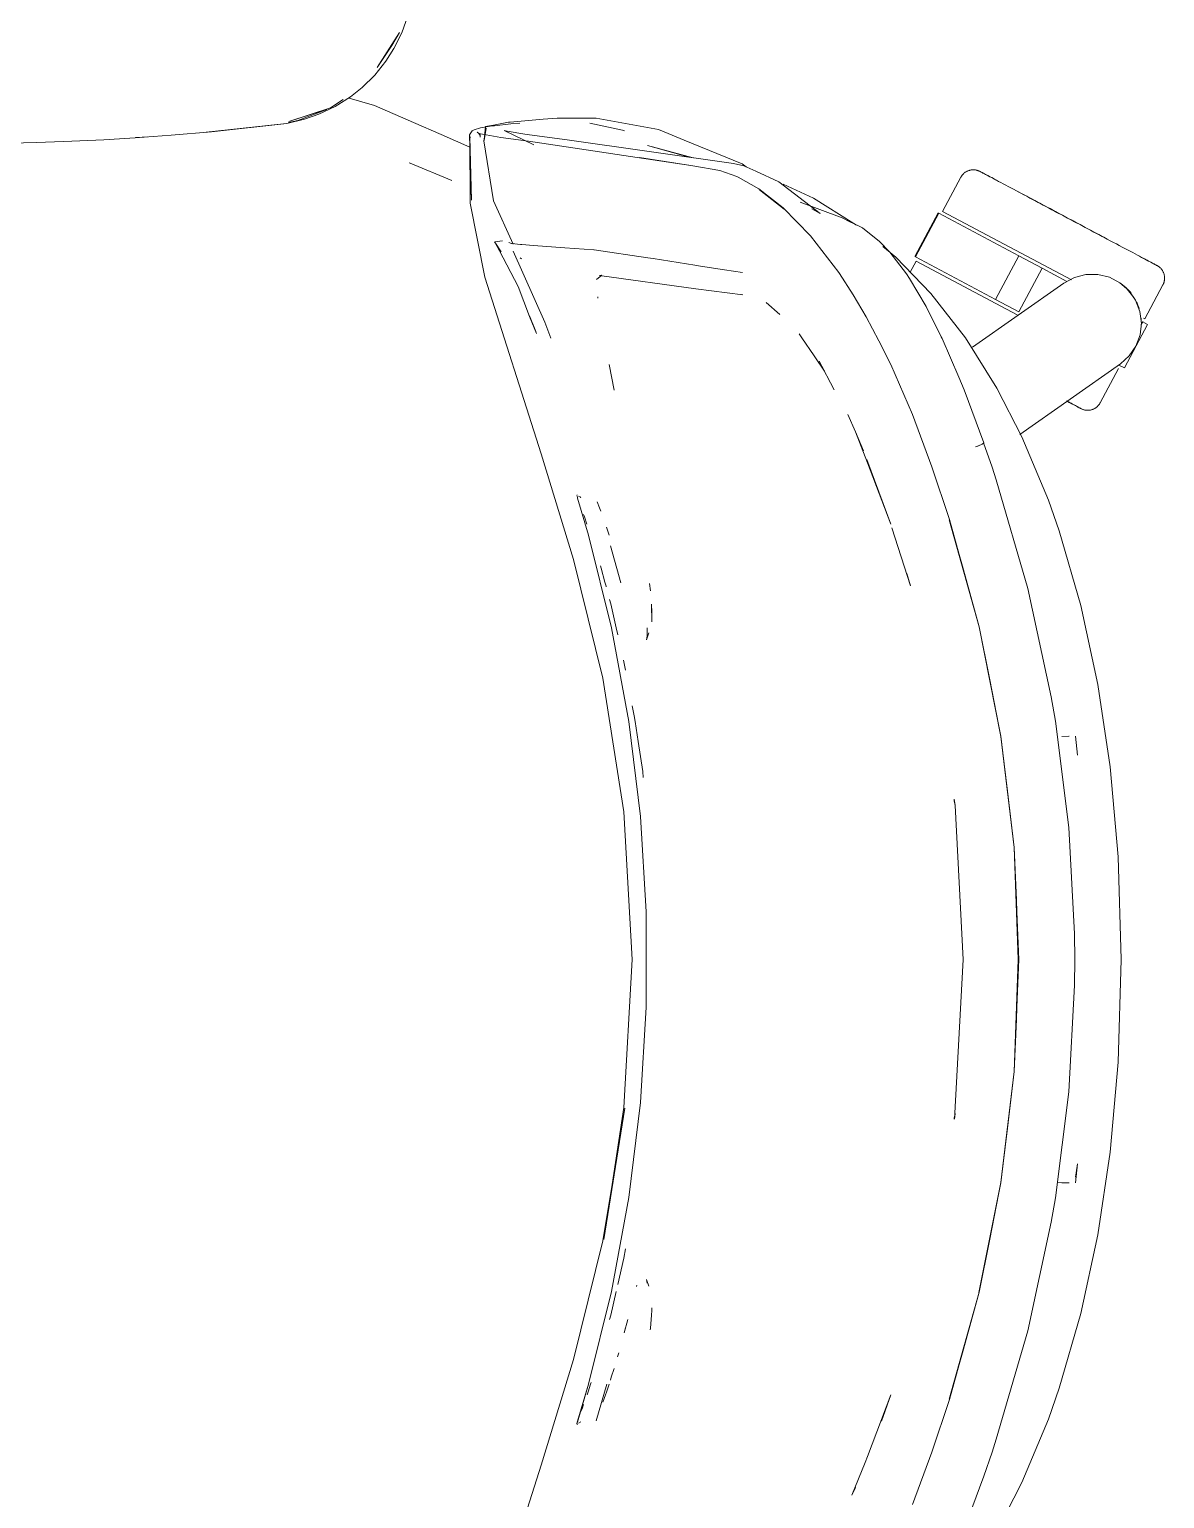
# Model space of a CAD drawing. Header units: millimetres. Extents: x 155927 to 295199, y -4084 to 97293.
# Drawn here: x 219041.6 to 219363.9, y 18278.8 to 18696 of the extents above; entities that cross this region are included whole.
import ezdxf

# ---------------------------------------------------------------- set-up
doc = ezdxf.new("R2010")
doc.units = ezdxf.units.MM
doc.header["$MEASUREMENT"] = 0
doc.layers.add('G-IMPT', color=8, linetype='CONTINUOUS', lineweight=9)
doc.layers.add('I-FURN', color=8, linetype='CONTINUOUS', lineweight=9)

msp = doc.modelspace()

# ---------------------------------------------------------------- linework, layer by layer
at = {"layer": 'G-IMPT'}
for p, q in [((219147.32, 18695), (219149.03, 18699.77)), ((219146.67, 18695.09), (219140.35, 18685.14)), ((219146.67, 18695.09), (219144.51, 18691.42)), ((219147.32, 18695), (219145.08, 18690.49)), ((219144.51, 18691.42), (219140.35, 18685.14)), ((219145.08, 18690.49), (219142.81, 18686.94)), ((219139.62, 18682.97), (219142.81, 18686.94)), ((219139.62, 18682.97), (219136.02, 18679.42)), ((219128.38, 18674.06), (219132.71, 18676.79)), ((219136.02, 18679.42), (219132.71, 18676.79)), ((219127.06, 18673.67), (219115.21, 18669.85)), ((219124.35, 18672.77), (219115.21, 18669.85)), ((219117.84, 18670.06), (219126.02, 18673.26)), ((219128.38, 18674.06), (219123.8, 18671.87)), ((219127.06, 18673.67), (219124.35, 18672.77)), ((219127.06, 18673.67), (219130.64, 18676.09)), ((219139.54, 18674.35), (219132.39, 18676.41)), ((219139.54, 18674.35), (219150.67, 18669.49)), ((219114.71, 18669.27), (219091.75, 18666.81)), ((219091.75, 18666.81), (219111.89, 18668.94)), ((219114.71, 18669.27), (219093.27, 18666.92)), ((219114.71, 18669.27), (219111.89, 18668.94)), ((219114.71, 18669.27), (219119.67, 18670.43)), ((219115.16, 18669.56), (219117.84, 18670.06)), ((219123.8, 18671.87), (219119.67, 18670.43)), ((219150.67, 18669.49), (219158.5, 18666.07)), ((219172.98, 18668.53), (219169.7, 18668)), ((219170.68, 18664.39), (219171.07, 18668.35)), ((219173.39, 18668.79), (219171.07, 18668.35)), ((219172.98, 18668.53), (219173.6, 18668.61)), ((219173.39, 18668.79), (219177.64, 18669.6)), ((219178.28, 18669.13), (219173.6, 18668.61)), ((219178.11, 18669.64), (219177.64, 18669.6)), ((219187.44, 18670.45), (219178.11, 18669.64)), ((219178.28, 18669.13), (219180.87, 18669.34)), ((219187.44, 18670.45), (219191.4, 18670.79)), ((219191.4, 18670.79), (219195.56, 18670.79)), ((219202.53, 18670.76), (219195.56, 18670.79)), ((219200.67, 18669.35), (219209.97, 18667.31)), ((219202.53, 18670.76), (219220.23, 18667.52)), ((219051.41, 18664.1), (219043.53, 18663.81)), ((219051.41, 18664.1), (219062.72, 18664.64)), ((219071.59, 18665.2), (219062.72, 18664.64)), ((219071.59, 18665.2), (219081.88, 18665.93)), ((219073.63, 18665.34), (219071.73, 18665.25)), ((219073.63, 18665.34), (219075.05, 18665.47)), ((219093.27, 18666.92), (219081.88, 18665.93)), ((219158.5, 18666.07), (219166.67, 18662.51)), ((219166.53, 18666.06), (219166.93, 18666.63)), ((219166.53, 18666.06), (219166.72, 18665.19)), ((219167.15, 18647.5), (219166.56, 18665.94)), ((219166.56, 18665.94), (219166.66, 18665.48)), ((219167.15, 18647.5), (219166.66, 18665.48)), ((219166.71, 18646.61), (219166.66, 18665.48)), ((219166.66, 18665.48), (219166.7, 18665.31)), ((219166.72, 18665.19), (219166.7, 18665.31)), ((219167.3, 18667.13), (219166.93, 18666.63)), ((219167.3, 18667.13), (219167.84, 18667.45)), ((219169.7, 18668), (219167.84, 18667.45)), ((219169.19, 18666.4), (219168.69, 18666.8)), ((219169.79, 18666.24), (219168.69, 18666.8)), ((219169.79, 18666.24), (219169.17, 18666.41)), ((219169.17, 18666.41), (219175.44, 18665.3)), ((219169.52, 18665.86), (219169.19, 18666.4)), ((219169.52, 18665.86), (219169.59, 18665.37)), ((219171.31, 18667.94), (219170.62, 18664.36)), ((219173.34, 18647.31), (219170.62, 18664.36)), ((219171.31, 18667.94), (219170.68, 18664.39)), ((219183.29, 18664.19), (219175.44, 18665.3)), ((219184.84, 18663.21), (219176.41, 18667.21)), ((219176.41, 18667.21), (219177.27, 18667.07)), ((219177.27, 18667.07), (219182.29, 18666.23)), ((219182.29, 18666.23), (219183.59, 18666.02)), ((219214.16, 18659.63), (219183.29, 18664.19)), ((219194.25, 18664.58), (219183.59, 18666.02)), ((219194.25, 18664.58), (219241.47, 18657.9)), ((219209.97, 18667.31), (219210.55, 18667.16)), ((219220.23, 18667.52), (219224.09, 18665.93)), ((219227.45, 18664.54), (219224.09, 18665.93)), ((219243.9, 18657.74), (219227.45, 18664.54)), ((219031.22, 18663.52), (219043.53, 18663.81)), ((219217.05, 18663.03), (219228.94, 18659.68)), ((219217.05, 18663.03), (219230, 18659.53)), ((219149.44, 18658.07), (219149.71, 18657.97)), ((219161.56, 18653.04), (219149.71, 18657.97)), ((219214.16, 18659.63), (219229.35, 18657.31)), ((219214.77, 18659.54), (219229.93, 18657.24)), ((219214.77, 18659.54), (219229.35, 18657.31)), ((219237.6, 18655.94), (219229.93, 18657.24)), ((219242.39, 18654.19), (219237.6, 18655.94)), ((219241.47, 18657.9), (219244.46, 18657.26)), ((219245.07, 18656.97), (219243.9, 18657.74)), ((219247.83, 18655.69), (219244.46, 18657.26)), ((219254.4, 18652.63), (219247.83, 18655.69)), ((219242.39, 18654.19), (219242.81, 18653.97)), ((219248.65, 18650.69), (219242.81, 18653.97)), ((219266.05, 18643.71), (219254.4, 18652.63)), ((219264.16, 18648), (219255.54, 18651.98)), ((219255.62, 18645.27), (219248.65, 18650.69)), ((219248.87, 18650.36), (219255.82, 18644.96)), ((219248.87, 18650.36), (219252.25, 18647.77)), ((219255.82, 18644.96), (219252.25, 18647.77)), ((219275.61, 18640.88), (219264.16, 18648)), ((219170.9, 18625.65), (219166.71, 18646.61)), ((219173.34, 18647.31), (219178.92, 18635.02)), ((219255.62, 18645.27), (219263.35, 18637.37)), ((219260.4, 18646.94), (219272.3, 18642.43)), ((219266.05, 18643.71), (219263.71, 18645.05)), ((219274.53, 18641.36), (219272.3, 18642.43)), ((219276.97, 18640.19), (219274.53, 18641.36)), ((219275.61, 18640.88), (219276.38, 18640.38)), ((219276.97, 18640.19), (219278.1, 18639.57)), ((219278.1, 18639.57), (219282.97, 18635.71)), ((219173.7, 18635.5), (219173.66, 18635.33)), ((219173.73, 18635.63), (219173.7, 18635.5)), ((219173.7, 18635.5), (219175.54, 18632.8)), ((219173.7, 18635.5), (219175.05, 18633.05)), ((219174.41, 18635.78), (219173.73, 18635.63)), ((219175.94, 18635.94), (219174.41, 18635.78)), ((219177.68, 18635.47), (219178.45, 18635.19)), ((219178.51, 18635.17), (219178.45, 18635.19)), ((219180.97, 18634.88), (219178.51, 18635.17)), ((219180.97, 18634.88), (219181.35, 18634.84)), ((219184.75, 18634.59), (219181.35, 18634.84)), ((219263.35, 18637.37), (219271.37, 18626.93)), ((219285.86, 18632.69), (219282.97, 18635.71)), ((219180.33, 18622.94), (219175.05, 18633.05)), ((219187.88, 18612.83), (219178.95, 18632.99)), ((219181.33, 18630.82), (219180.9, 18631.09)), ((219184.75, 18634.59), (219193.6, 18633.96)), ((219201.84, 18633.34), (219193.6, 18633.96)), ((219201.92, 18633.33), (219201.84, 18633.34)), ((219201.92, 18633.33), (219217.14, 18631.12)), ((219217.14, 18631.12), (219218.69, 18630.87)), ((219218.69, 18630.87), (219230.46, 18629)), ((219283.86, 18634.27), (219287.53, 18631.27)), ((219285.86, 18632.69), (219290.58, 18626.55)), ((219287.53, 18631.27), (219297.49, 18620.97)), ((219232.12, 18628.74), (219230.46, 18629)), ((219238.96, 18627.68), (219232.12, 18628.74)), ((219238.96, 18627.68), (219244.03, 18626.93)), ((219271.37, 18626.93), (219271.54, 18626.67)), ((219275.42, 18620.58), (219271.54, 18626.67)), ((219290.58, 18626.55), (219291.44, 18625.26)), ((219186.89, 18575.41), (219170.9, 18625.65)), ((219180.33, 18622.94), (219183.58, 18614.47)), ((219202.58, 18624.95), (219204.14, 18626.19)), ((219203.44, 18626.06), (219203.7, 18626.11)), ((219230.77, 18622.33), (219203.44, 18626.06)), ((219203.93, 18626.15), (219203.7, 18626.11)), ((219230.77, 18622.33), (219244.12, 18620.55)), ((219296.17, 18617.27), (219291.44, 18625.26)), ((219202.93, 18620), (219202.98, 18619.65)), ((219244.12, 18620.55), (219243.65, 18620.69)), ((219254.62, 18615.05), (219250.71, 18618.38)), ((219275.42, 18620.58), (219279.19, 18614.35)), ((219307.3, 18608.37), (219297.49, 18620.97)), ((219185.6, 18609.57), (219183.58, 18614.67)), ((219183.58, 18614.67), (219185.37, 18610.14)), ((219183.58, 18614.47), (219185.6, 18609.57)), ((219282.76, 18607.56), (219279.19, 18614.35)), ((219300.48, 18608.66), (219296.17, 18617.27)), ((219300.7, 18608.21), (219296.17, 18617.27)), ((219296.17, 18617.27), (219296.48, 18616.67)), ((219300.7, 18608.21), (219296.48, 18616.67)), ((219189.62, 18608.25), (219187.88, 18612.83)), ((219260.9, 18608.41), (219260.14, 18609.52)), ((219264.39, 18603.28), (219260.9, 18608.41)), ((219282.76, 18607.56), (219286.15, 18600.83)), ((219300.48, 18608.66), (219300.7, 18608.21)), ((219300.7, 18608.21), (219305.47, 18597.26)), ((219307.3, 18608.37), (219316.27, 18594.07)), ((219264.78, 18602.7), (219264.39, 18603.28)), ((219267.34, 18598.95), (219264.78, 18602.7)), ((219267.34, 18598.95), (219265.84, 18601.72)), ((219270.03, 18593.62), (219265.84, 18601.72)), ((219207.61, 18593.52), (219206.2, 18600.78)), ((219292.32, 18586.6), (219286.15, 18600.83)), ((219305.47, 18597.26), (219306.95, 18593.58)), ((219306.95, 18593.58), (219312.53, 18578.61)), ((219316.27, 18594.07), (219323.36, 18580.3)), ((219273.9, 18586.57), (219276.09, 18581.73)), ((219292.32, 18586.6), (219297.78, 18571.73)), ((219276.09, 18581.73), (219278.4, 18576.28)), ((219276.09, 18581.73), (219278.82, 18574.64)), ((219311.26, 18577.83), (219310.2, 18577.41)), ((219310.2, 18577.41), (219310.8, 18577.63)), ((219311.26, 18577.83), (219310.8, 18577.63)), ((219311.26, 18577.83), (219312.09, 18578.21)), ((219311.26, 18577.83), (219311.9, 18578.11)), ((219311.9, 18578.11), (219312.09, 18578.21)), ((219312.49, 18578.48), (219312.09, 18578.21)), ((219312.09, 18578.21), (219312.48, 18578.44)), ((219312.49, 18578.48), (219312.48, 18578.44)), ((219312.53, 18578.61), (219312.49, 18578.48)), ((219312.49, 18578.48), (219312.49, 18578.61)), ((219312.49, 18578.61), (219314.89, 18571.68)), ((219330.88, 18562.32), (219323.36, 18580.3)), ((219186.89, 18575.41), (219196.07, 18545.44)), ((219279.48, 18572.92), (219278.82, 18574.64)), ((219286.19, 18555.47), (219279.37, 18573.88)), ((219286.19, 18555.47), (219279.48, 18572.92)), ((219302.79, 18556.81), (219297.78, 18571.73)), ((219316.09, 18568.08), (219314.89, 18571.68)), ((219325.03, 18537.25), (219316.09, 18568.08)), ((219197.12, 18563.84), (219197.03, 18563.61)), ((219197.03, 18563.61), (219197.09, 18563.38)), ((219197.09, 18563.38), (219197.16, 18563.09)), ((219197.16, 18563.09), (219197.23, 18562.82)), ((219200.3, 18552.39), (219197.23, 18562.82)), ((219198.13, 18563.07), (219197.51, 18563.46)), ((219198.13, 18563.07), (219197.91, 18563.22)), ((219203.43, 18560.14), (219202.82, 18561.8)), ((219203.43, 18560.14), (219203.8, 18559.13)), ((219333.95, 18553.59), (219330.88, 18562.32)), ((219199.14, 18557.59), (219198.9, 18558.25)), ((219199.14, 18557.59), (219199.89, 18555.49)), ((219306.52, 18543.56), (219302.75, 18556.72)), ((219311.18, 18526.31), (219302.75, 18556.72)), ((219311.18, 18526.31), (219302.79, 18556.81)), ((219206.85, 18526.07), (219200.3, 18552.39)), ((219206.14, 18552.38), (219205.42, 18554.6)), ((219291.72, 18538), (219286.47, 18554.48)), ((219333.95, 18553.59), (219340.13, 18532.35)), ((219206.59, 18549.29), (219209.52, 18538.82)), ((219204.39, 18511.75), (219196.07, 18545.44)), ((219203.88, 18542.96), (219203.68, 18543.65)), ((219306.52, 18543.56), (219311.18, 18526.31)), ((219205, 18538.97), (219203.88, 18542.96)), ((219205, 18538.97), (219205.32, 18537.83)), ((219291.72, 18538), (219290.65, 18541.43)), ((219205.32, 18537.83), (219205.36, 18537.65)), ((219217.88, 18536.57), (219217.66, 18538.67)), ((219325.03, 18537.25), (219331.7, 18506.46)), ((219206.62, 18532.81), (219206.28, 18534.1)), ((219206.62, 18532.81), (219208.17, 18526.06)), ((219218.28, 18527.72), (219218.19, 18532.78)), ((219218.19, 18532.78), (219218.27, 18530.5)), ((219340.13, 18532.35), (219344.94, 18509.98)), ((219218.28, 18527.72), (219218.27, 18530.5)), ((219206.85, 18526.07), (219211.78, 18499.4)), ((219208.63, 18524.08), (219208.17, 18526.06)), ((219216.74, 18522.66), (219217.42, 18524.61)), ((219216.95, 18523.71), (219216.74, 18522.66)), ((219216.95, 18523.71), (219216.99, 18526.02)), ((219217, 18525.88), (219216.99, 18526.02)), ((219311.18, 18526.31), (219317.35, 18495.18)), ((219311.18, 18526.31), (219314.25, 18511.29)), ((219311.18, 18526.31), (219317.35, 18495.26)), ((219210.83, 18514.03), (219210.29, 18516.85)), ((219204.39, 18511.75), (219210.38, 18473.84)), ((219317.35, 18495.18), (219314.25, 18511.29)), ((219344.94, 18509.98), (219348.43, 18486.56)), ((219332.88, 18499.54), (219331.7, 18506.46)), ((219212.75, 18503.93), (219213.31, 18501.03)), ((219211.78, 18499.4), (219215.08, 18472.48)), ((219213.55, 18499.4), (219213.31, 18501.03)), ((219214.41, 18493.78), (219213.55, 18499.4)), ((219336.7, 18469.37), (219332.88, 18499.54)), ((219214.41, 18493.78), (219215.7, 18485.25)), ((219321.17, 18463.67), (219317.35, 18495.26)), ((219321.13, 18463.63), (219317.35, 18495.18)), ((219317.35, 18495.18), (219319.29, 18479.71)), ((219334.68, 18495.22), (219336.77, 18495.3)), ((219336.77, 18495.3), (219336.66, 18495.3)), ((219338.53, 18495.27), (219339.18, 18489.85)), ((219215.7, 18485.25), (219215.88, 18483.59)), ((219348.43, 18486.56), (219350.7, 18460.99)), ((219304.13, 18477.13), (219304.17, 18476.88)), ((219304.41, 18475.58), (219304.15, 18477.36)), ((219304.41, 18475.58), (219304.17, 18476.88)), ((219321.13, 18463.63), (219319.29, 18479.71)), ((219210.38, 18473.84), (219212.74, 18431.85)), ((219216.73, 18445.41), (219215.08, 18472.48)), ((219306.73, 18431.85), (219304.41, 18475.58)), ((219306.68, 18431.85), (219304.41, 18475.58)), ((219338.31, 18439.16), (219336.7, 18469.37)), ((219321.81, 18448.74), (219321.13, 18463.63)), ((219321.13, 18463.63), (219322.28, 18431.85)), ((219321.17, 18463.67), (219322.5, 18431.85)), ((219350.7, 18460.99), (219351.54, 18431.85)), ((219321.81, 18448.74), (219322.28, 18431.85)), ((219216.73, 18445.41), (219216.73, 18418.29)), ((219338.31, 18439.16), (219338.41, 18431.85)), ((219210.38, 18389.87), (219212.74, 18431.85)), ((219306.68, 18431.85), (219304.18, 18386.51)), ((219321.13, 18400.08), (219322.28, 18431.85)), ((219322.5, 18431.85), (219321.17, 18400.04)), ((219321.81, 18414.97), (219322.28, 18431.85)), ((219338.31, 18424.54), (219338.41, 18431.85)), ((219351.54, 18431.85), (219350.7, 18402.71)), ((219338.31, 18424.54), (219336.7, 18394.34)), ((219216.73, 18418.29), (219215.08, 18391.22)), ((219321.13, 18400.08), (219321.81, 18414.97)), ((219350.7, 18402.71), (219348.43, 18377.14)), ((219321.13, 18400.08), (219317.35, 18368.52)), ((219321.17, 18400.04), (219317.35, 18368.44)), ((219319.29, 18384), (219321.13, 18400.08)), ((219336.7, 18394.34), (219332.88, 18364.17)), ((219204.39, 18351.95), (219210.65, 18389.69)), ((219210.38, 18389.87), (219204.65, 18352.33)), ((219210.65, 18389.69), (219204.65, 18352.33)), ((219211.78, 18364.3), (219215.08, 18391.22)), ((219304.13, 18386.57), (219304.17, 18386.82)), ((219304.41, 18388.13), (219304.17, 18386.82)), ((219304.18, 18386.51), (219304.41, 18388.13)), ((219319.29, 18384), (219317.35, 18368.52)), ((219348.43, 18377.14), (219344.94, 18353.72)), ((219338.53, 18368.44), (219339.18, 18373.85)), ((219338.61, 18370.08), (219339.18, 18373.85)), ((219317.35, 18368.52), (219311.13, 18337.28)), ((219311.13, 18337.28), (219317.35, 18368.44)), ((219317.35, 18368.52), (219314.25, 18352.42)), ((219333.43, 18368.53), (219334.68, 18368.48)), ((219336.77, 18368.41), (219334.68, 18368.48)), ((219336.77, 18368.41), (219336.66, 18368.41)), ((219206.85, 18337.63), (219211.78, 18364.3)), ((219332.88, 18364.17), (219331.7, 18357.25)), ((219331.7, 18357.25), (219325.03, 18326.46)), ((219196.07, 18318.27), (219204.39, 18351.95)), ((219311.18, 18337.39), (219314.25, 18352.42)), ((219340.13, 18331.36), (219344.94, 18353.72)), ((219210.33, 18347.05), (219208.62, 18339.63)), ((219210.8, 18349.68), (219210.33, 18347.05)), ((219214.07, 18339.44), (219213.93, 18339.03)), ((219216.74, 18341.04), (219217.42, 18339.09)), ((219216.74, 18341.04), (219216.95, 18339.99)), ((219206.85, 18337.63), (219200.3, 18311.32)), ((219208.17, 18337.65), (219206.62, 18330.9)), ((219311.18, 18337.39), (219302.75, 18306.99)), ((219311.18, 18337.39), (219302.79, 18306.9)), ((219306.52, 18320.15), (219311.18, 18337.39)), ((219206.62, 18330.9), (219206.28, 18329.62)), ((219218.17, 18330.88), (219217.89, 18327.17)), ((219218.17, 18330.88), (219218.27, 18332.25)), ((219218.27, 18332.95), (219218.27, 18332.25)), ((219333.95, 18310.12), (219340.13, 18331.36)), ((219210.47, 18325.82), (219211.47, 18329.68)), ((219210.47, 18325.82), (219210.86, 18327.34)), ((219217.89, 18327.17), (219217.86, 18326.69)), ((219316.09, 18295.63), (219325.03, 18326.46)), ((219196.07, 18318.27), (219186.89, 18288.29)), ((219208.56, 18319.03), (219208.9, 18320.15)), ((219306.52, 18320.15), (219302.75, 18306.99)), ((219206.79, 18313.24), (219207.57, 18315.73)), ((219200.3, 18311.32), (219197.03, 18300.09)), ((219200.3, 18311.32), (219197.19, 18300.49)), ((219200.3, 18311.32), (219197.24, 18300.78)), ((219200.93, 18311.32), (219200.2, 18309.09)), ((219200.93, 18311.32), (219201.08, 18311.78)), ((219205.5, 18311.32), (219202.46, 18300.89)), ((219205.39, 18309.02), (219206.16, 18311.32)), ((219206.54, 18312.46), (219206.79, 18313.24)), ((219330.88, 18301.38), (219333.95, 18310.12)), ((219198.92, 18305.54), (219198.58, 18304.57)), ((219199.91, 18308.29), (219200.2, 18309.09)), ((219204.37, 18306.14), (219205.13, 18308.3)), ((219205.39, 18309.02), (219205.13, 18308.3)), ((219286.19, 18308.24), (219279.48, 18290.79)), ((219286.19, 18308.24), (219283.47, 18300.8)), ((219297.78, 18291.98), (219302.79, 18306.9)), ((219198.58, 18304.57), (219198.18, 18303.5)), ((219330.88, 18301.38), (219323.36, 18283.41)), ((219197.03, 18300.09), (219197.17, 18299.85)), ((219197.24, 18300.78), (219197.19, 18300.49)), ((219198.13, 18300.63), (219197.51, 18300.25)), ((219198.13, 18300.63), (219197.91, 18300.49)), ((219316.09, 18295.63), (219314.89, 18292.02)), ((219278.82, 18289.06), (219275.09, 18279.74)), ((219279.48, 18290.79), (219278.82, 18289.06)), ((219297.78, 18291.98), (219292.32, 18277.1)), ((219312.55, 18285.2), (219314.89, 18292.02)), ((219186.89, 18288.29), (219170.9, 18238.05)), ((219312.55, 18285.2), (219306.95, 18270.13)), ((219275.09, 18279.74), (219276.09, 18281.98)), ((219323.36, 18283.41), (219316.27, 18269.63))]:
    msp.add_line(p, q, dxfattribs=at)
at = {"layer": 'I-FURN'}
for p, q in [((219307.7, 18655.64), (219307.84, 18655.71)), ((219307.84, 18655.71), (219307.99, 18655.78)), ((219307.99, 18655.78), (219308.14, 18655.84)), ((219308.14, 18655.84), (219308.29, 18655.89)), ((219308.29, 18655.89), (219308.44, 18655.94)), ((219308.44, 18655.94), (219308.6, 18655.98)), ((219308.6, 18655.98), (219308.76, 18656.02)), ((219308.76, 18656.02), (219308.92, 18656.04)), ((219308.92, 18656.04), (219309.08, 18656.07)), ((219309.08, 18656.07), (219309.24, 18656.08)), ((219309.24, 18656.08), (219309.4, 18656.09)), ((219309.4, 18656.09), (219309.56, 18656.1)), ((219309.56, 18656.1), (219309.72, 18656.09)), ((219309.72, 18656.09), (219309.88, 18656.09)), ((219309.88, 18656.09), (219310.04, 18656.07)), ((219310.04, 18656.07), (219310.2, 18656.05)), ((219310.2, 18656.05), (219310.36, 18656.02)), ((219310.36, 18656.02), (219310.52, 18655.98)), ((219310.52, 18655.98), (219310.67, 18655.94)), ((219310.67, 18655.94), (219310.83, 18655.9)), ((219310.83, 18655.9), (219310.98, 18655.84)), ((219310.98, 18655.84), (219311.13, 18655.78)), ((219311.13, 18655.78), (219311.27, 18655.72)), ((219311.27, 18655.72), (219311.42, 18655.65)), ((219306.01, 18653.96), (219300.86, 18644.27)), ((219306.01, 18653.96), (219306.09, 18654.1)), ((219306.09, 18654.1), (219306.17, 18654.24)), ((219306.17, 18654.24), (219306.26, 18654.37)), ((219306.26, 18654.37), (219306.35, 18654.5)), ((219306.35, 18654.5), (219306.45, 18654.63)), ((219306.45, 18654.63), (219306.56, 18654.75)), ((219306.56, 18654.75), (219306.67, 18654.87)), ((219306.67, 18654.87), (219306.78, 18654.98)), ((219306.78, 18654.98), (219306.9, 18655.09)), ((219306.9, 18655.09), (219307.03, 18655.2)), ((219307.03, 18655.2), (219307.15, 18655.3)), ((219307.15, 18655.3), (219307.28, 18655.39)), ((219307.28, 18655.39), (219307.42, 18655.48)), ((219307.42, 18655.48), (219307.56, 18655.56)), ((219307.56, 18655.56), (219307.7, 18655.64)), ((219311.42, 18655.65), (219311.46, 18655.63)), ((219311.46, 18655.63), (219311.48, 18655.62)), ((219311.46, 18655.62), (219311.46, 18655.63)), ((219311.51, 18655.6), (219311.46, 18655.62)), ((219311.48, 18655.62), (219311.54, 18655.58)), ((219311.59, 18655.56), (219311.51, 18655.6)), ((219311.54, 18655.58), (219311.64, 18655.53)), ((219311.71, 18655.49), (219311.59, 18655.56)), ((219311.64, 18655.53), (219311.78, 18655.46)), ((219311.87, 18655.41), (219311.71, 18655.49)), ((219311.78, 18655.46), (219311.96, 18655.36)), ((219312.07, 18655.3), (219311.87, 18655.41)), ((219311.96, 18655.36), (219312.18, 18655.24)), ((219312.31, 18655.17), (219312.07, 18655.3)), ((219312.18, 18655.24), (219312.44, 18655.11)), ((219312.59, 18655.02), (219312.31, 18655.17)), ((219312.44, 18655.11), (219312.73, 18654.95)), ((219312.91, 18654.85), (219312.59, 18655.02)), ((219312.73, 18654.95), (219313.07, 18654.77)), ((219313.27, 18654.66), (219312.91, 18654.85)), ((219313.07, 18654.77), (219313.44, 18654.57)), ((219313.66, 18654.46), (219313.27, 18654.66)), ((219313.44, 18654.57), (219313.85, 18654.35)), ((219314.09, 18654.23), (219313.66, 18654.46)), ((219313.85, 18654.35), (219314.3, 18654.12)), ((219314.55, 18653.98), (219314.09, 18654.23)), ((219314.3, 18654.12), (219314.78, 18653.86)), ((219315.06, 18653.71), (219314.55, 18653.98)), ((219314.78, 18653.86), (219315.3, 18653.58)), ((219315.59, 18653.43), (219315.06, 18653.71)), ((219315.3, 18653.58), (219315.85, 18653.29)), ((219316.16, 18653.13), (219315.59, 18653.43)), ((219315.85, 18653.29), (219316.33, 18653.04)), ((219316.76, 18652.81), (219316.16, 18653.13)), ((219317.4, 18652.47), (219316.76, 18652.81)), ((219318.06, 18652.12), (219317.4, 18652.47)), ((219318.75, 18651.75), (219318.06, 18652.12)), ((219319.48, 18651.36), (219318.75, 18651.75)), ((219320.23, 18650.96), (219319.48, 18651.36)), ((219321, 18650.55), (219320.23, 18650.96)), ((219321.8, 18650.13), (219321, 18650.55)), ((219322.63, 18649.69), (219321.8, 18650.13)), ((219322.18, 18649.93), (219323.01, 18649.48)), ((219323.47, 18649.24), (219322.63, 18649.69)), ((219323.01, 18649.48), (219323.87, 18649.03)), ((219324.34, 18648.78), (219323.47, 18649.24)), ((219323.87, 18649.03), (219324.75, 18648.56)), ((219325.23, 18648.3), (219324.34, 18648.78)), ((219324.75, 18648.56), (219325.64, 18648.08)), ((219326.13, 18647.82), (219325.23, 18648.3)), ((219325.64, 18648.08), (219326.56, 18647.6)), ((219327.06, 18647.33), (219326.13, 18647.82)), ((219326.56, 18647.6), (219327.49, 18647.1)), ((219299.56, 18643.83), (219292.99, 18631.47)), ((219293.16, 18631.38), (219299.73, 18643.74)), ((219299.73, 18643.74), (219322.44, 18631.66)), ((219337.46, 18624.81), (219300.86, 18644.27)), ((219327.99, 18646.83), (219327.06, 18647.33)), ((219327.49, 18647.1), (219328.43, 18646.6)), ((219328.95, 18646.33), (219327.99, 18646.83)), ((219328.43, 18646.6), (219329.39, 18646.09)), ((219329.91, 18645.82), (219328.95, 18646.33)), ((219329.39, 18646.09), (219330.36, 18645.58)), ((219330.88, 18645.3), (219329.91, 18645.82)), ((219330.36, 18645.58), (219331.34, 18645.06)), ((219331.87, 18644.77), (219330.88, 18645.3)), ((219331.34, 18645.06), (219332.32, 18644.53)), ((219332.86, 18644.25), (219331.87, 18644.77)), ((219332.32, 18644.53), (219333.32, 18644)), ((219333.86, 18643.72), (219332.86, 18644.25)), ((219333.32, 18644), (219334.32, 18643.47)), ((219334.86, 18643.18), (219333.86, 18643.72)), ((219334.32, 18643.47), (219335.32, 18642.94)), ((219335.86, 18642.65), (219334.86, 18643.18)), ((219335.32, 18642.94), (219336.32, 18642.4)), ((219336.87, 18642.12), (219335.86, 18642.65)), ((219336.32, 18642.4), (219337.33, 18641.87)), ((219337.87, 18641.58), (219336.87, 18642.12)), ((219337.33, 18641.87), (219338.33, 18641.34)), ((219338.87, 18641.05), (219337.87, 18641.58)), ((219338.33, 18641.34), (219339.33, 18640.8)), ((219339.87, 18640.52), (219338.87, 18641.05)), ((219339.33, 18640.8), (219340.33, 18640.27)), ((219340.87, 18639.99), (219339.87, 18640.52)), ((219340.33, 18640.27), (219341.32, 18639.75)), ((219341.85, 18639.46), (219340.87, 18639.99)), ((219341.32, 18639.75), (219342.31, 18639.22)), ((219342.83, 18638.94), (219341.85, 18639.46)), ((219342.31, 18639.22), (219343.28, 18638.71)), ((219343.8, 18638.43), (219342.83, 18638.94)), ((219343.28, 18638.71), (219344.24, 18638.19)), ((219344.76, 18637.92), (219343.8, 18638.43)), ((219344.24, 18638.19), (219345.2, 18637.69)), ((219345.7, 18637.42), (219344.76, 18637.92)), ((219345.2, 18637.69), (219346.13, 18637.19)), ((219346.63, 18636.92), (219345.7, 18637.42)), ((219346.13, 18637.19), (219347.06, 18636.7)), ((219347.55, 18636.44), (219346.63, 18636.92)), ((219347.06, 18636.7), (219347.96, 18636.22)), ((219348.44, 18635.96), (219347.55, 18636.44)), ((219349.32, 18635.49), (219348.44, 18635.96)), ((219350.18, 18635.04), (219349.32, 18635.49)), ((219351.01, 18634.59), (219350.18, 18635.04)), ((219315.87, 18619.3), (219293.16, 18631.38)), ((219315.87, 18619.3), (219322.44, 18631.66)), ((219322.44, 18631.66), (219329.08, 18628.13)), ((219351.82, 18634.16), (219351.01, 18634.59)), ((219352.61, 18633.74), (219351.82, 18634.16)), ((219353.37, 18633.34), (219352.61, 18633.74)), ((219354.11, 18632.95), (219353.37, 18633.34)), ((219354.82, 18632.57), (219354.11, 18632.95)), ((219355.49, 18632.21), (219354.82, 18632.57)), ((219356.14, 18631.87), (219355.49, 18632.21)), ((219356.76, 18631.54), (219356.14, 18631.87)), ((219357.34, 18631.23), (219356.76, 18631.54)), ((219357.03, 18631.39), (219357.6, 18631.09)), ((219357.89, 18630.94), (219357.34, 18631.23)), ((219357.6, 18631.09), (219358.14, 18630.81)), ((219358.41, 18630.66), (219357.89, 18630.94)), ((219358.14, 18630.81), (219358.64, 18630.54)), ((219358.89, 18630.4), (219358.41, 18630.66)), ((219293.35, 18630.15), (219291.67, 18626.99)), ((219322.04, 18614.89), (219293.35, 18630.15)), ((219322.51, 18615.77), (219329.08, 18628.13)), ((219329.08, 18628.13), (219336.14, 18624.38)), ((219358.64, 18630.54), (219359.1, 18630.29)), ((219359.34, 18630.17), (219358.89, 18630.4)), ((219359.1, 18630.29), (219359.53, 18630.06)), ((219359.75, 18629.95), (219359.34, 18630.17)), ((219359.53, 18630.06), (219359.92, 18629.86)), ((219360.12, 18629.75), (219359.75, 18629.95)), ((219359.92, 18629.86), (219360.28, 18629.67)), ((219360.46, 18629.57), (219360.12, 18629.75)), ((219360.28, 18629.67), (219360.6, 18629.5)), ((219360.75, 18629.42), (219360.46, 18629.57)), ((219360.6, 18629.5), (219360.88, 18629.35)), ((219361.01, 18629.28), (219360.75, 18629.42)), ((219360.88, 18629.35), (219361.12, 18629.22)), ((219361.23, 18629.16), (219361.01, 18629.28)), ((219361.12, 18629.22), (219361.32, 18629.11)), ((219361.41, 18629.07), (219361.23, 18629.16)), ((219361.32, 18629.11), (219361.48, 18629.03)), ((219361.55, 18628.99), (219361.41, 18629.07)), ((219361.48, 18629.03), (219361.6, 18628.96)), ((219361.65, 18628.94), (219361.55, 18628.99)), ((219361.6, 18628.96), (219361.68, 18628.92)), ((219361.71, 18628.91), (219361.65, 18628.94)), ((219361.68, 18628.92), (219361.73, 18628.9)), ((219361.73, 18628.89), (219361.71, 18628.91)), ((219361.73, 18628.9), (219361.73, 18628.89)), ((219361.73, 18628.89), (219361.87, 18628.82)), ((219361.87, 18628.82), (219362.01, 18628.73)), ((219362.01, 18628.73), (219362.14, 18628.64)), ((219362.14, 18628.64), (219362.28, 18628.55)), ((219362.28, 18628.55), (219362.4, 18628.45)), ((219362.4, 18628.45), (219362.52, 18628.34)), ((219362.52, 18628.34), (219362.64, 18628.23)), ((219362.64, 18628.23), (219362.76, 18628.12)), ((219362.76, 18628.12), (219362.86, 18628)), ((219362.86, 18628), (219362.97, 18627.88)), ((219362.97, 18627.88), (219363.07, 18627.75)), ((219363.07, 18627.75), (219363.16, 18627.62)), ((219363.16, 18627.62), (219363.25, 18627.48)), ((219363.25, 18627.48), (219363.33, 18627.35)), ((219363.33, 18627.35), (219363.41, 18627.2)), ((219363.41, 18627.2), (219363.48, 18627.06)), ((219363.48, 18627.06), (219363.55, 18626.91)), ((219363.55, 18626.91), (219363.61, 18626.76)), ((219363.61, 18626.76), (219363.66, 18626.61)), ((219363.66, 18626.61), (219363.71, 18626.46)), ((219309.33, 18605.75), (219335.28, 18623.92)), ((219335.28, 18623.92), (219338.25, 18625.51)), ((219338.25, 18625.51), (219341.52, 18626.33)), ((219341.52, 18626.33), (219344.9, 18626.36)), ((219344.9, 18626.36), (219348.18, 18625.57)), ((219348.18, 18625.57), (219351.17, 18624.02)), ((219351.17, 18624.02), (219353.71, 18621.8)), ((219352.88, 18622.67), (219351.46, 18623.82)), ((219355.17, 18619.88), (219352.88, 18622.67)), ((219358.25, 18613.76), (219363.4, 18623.44)), ((219363.42, 18623.48), (219363.4, 18623.44)), ((219363.49, 18623.63), (219363.42, 18623.48)), ((219363.56, 18623.77), (219363.49, 18623.63)), ((219363.62, 18623.92), (219363.56, 18623.77)), ((219363.67, 18624.08), (219363.62, 18623.92)), ((219363.72, 18624.23), (219363.67, 18624.08)), ((219363.71, 18626.46), (219363.75, 18626.3)), ((219363.76, 18624.39), (219363.72, 18624.23)), ((219363.75, 18626.3), (219363.79, 18626.14)), ((219363.79, 18624.54), (219363.76, 18624.39)), ((219363.79, 18626.14), (219363.82, 18625.99)), ((219363.82, 18624.7), (219363.79, 18624.54)), ((219363.82, 18625.99), (219363.84, 18625.83)), ((219363.84, 18624.86), (219363.82, 18624.7)), ((219363.84, 18625.83), (219363.86, 18625.67)), ((219363.86, 18625.02), (219363.84, 18624.86)), ((219363.86, 18625.67), (219363.87, 18625.51)), ((219363.87, 18625.18), (219363.86, 18625.02)), ((219363.87, 18625.51), (219363.87, 18625.34)), ((219363.87, 18625.34), (219363.87, 18625.18)), ((219322.51, 18615.77), (219315.87, 18619.3)), ((219353.71, 18621.8), (219355.65, 18619.04)), ((219355.65, 18619.04), (219356.87, 18615.9)), ((219356.87, 18615.9), (219357.3, 18612.55)), ((219352.49, 18599.83), (219359.06, 18612.19)), ((219357.3, 18612.55), (219356.91, 18609.2)), ((219357.67, 18612.94), (219357.26, 18612.18)), ((219357.75, 18612.89), (219357.67, 18612.94)), ((219357.67, 18612.94), (219359.06, 18612.19)), ((219358.25, 18613.76), (219357.87, 18613.96)), ((219355.74, 18606.04), (219353.84, 18603.25)), ((219356.91, 18609.2), (219355.74, 18606.04)), ((219353.84, 18603.25), (219351.33, 18600.99)), ((219351.33, 18600.99), (219322.74, 18580.97)), ((219345.59, 18589.95), (219350.74, 18599.63)), ((219352.49, 18599.83), (219351.09, 18600.57)), ((219351.09, 18600.57), (219351.18, 18600.53)), ((219336, 18590.48), (219336.54, 18590.19)), ((219336.81, 18590.05), (219336.3, 18590.32)), ((219336.54, 18590.19), (219337.04, 18589.93)), ((219337.3, 18589.79), (219336.81, 18590.05)), ((219337.04, 18589.93), (219337.51, 18589.68)), ((219337.74, 18589.55), (219337.3, 18589.79)), ((219337.51, 18589.68), (219337.94, 18589.45)), ((219338.15, 18589.33), (219337.74, 18589.55)), ((219337.94, 18589.45), (219338.33, 18589.24)), ((219338.53, 18589.14), (219338.15, 18589.33)), ((219338.33, 18589.24), (219338.68, 18589.05)), ((219338.86, 18588.96), (219338.53, 18589.14)), ((219338.68, 18589.05), (219339, 18588.88)), ((219339.16, 18588.8), (219338.86, 18588.96)), ((219344.93, 18589.04), (219344.81, 18588.92)), ((219345.04, 18589.15), (219344.93, 18589.04)), ((219345.14, 18589.28), (219345.04, 18589.15)), ((219345.24, 18589.4), (219345.14, 18589.28)), ((219345.34, 18589.53), (219345.24, 18589.4)), ((219345.42, 18589.67), (219345.34, 18589.53)), ((219345.51, 18589.8), (219345.42, 18589.67)), ((219345.59, 18589.95), (219345.51, 18589.8)), ((219339, 18588.88), (219339.28, 18588.73)), ((219339.42, 18588.66), (219339.16, 18588.8)), ((219339.28, 18588.73), (219339.52, 18588.61)), ((219339.64, 18588.55), (219339.42, 18588.66)), ((219339.52, 18588.61), (219339.72, 18588.5)), ((219339.82, 18588.45), (219339.64, 18588.55)), ((219339.72, 18588.5), (219339.89, 18588.41)), ((219339.96, 18588.38), (219339.82, 18588.45)), ((219339.89, 18588.41), (219340.01, 18588.35)), ((219340.06, 18588.32), (219339.96, 18588.38)), ((219340.01, 18588.35), (219340.09, 18588.3)), ((219340.12, 18588.29), (219340.06, 18588.32)), ((219340.09, 18588.3), (219340.13, 18588.28)), ((219340.14, 18588.28), (219340.12, 18588.29)), ((219340.13, 18588.28), (219340.14, 18588.28)), ((219340.18, 18588.26), (219340.14, 18588.28)), ((219340.32, 18588.19), (219340.18, 18588.26)), ((219340.47, 18588.12), (219340.32, 18588.19)), ((219340.62, 18588.06), (219340.47, 18588.12)), ((219340.77, 18588.01), (219340.62, 18588.06)), ((219340.92, 18587.96), (219340.77, 18588.01)), ((219341.08, 18587.92), (219340.92, 18587.96)), ((219341.24, 18587.89), (219341.08, 18587.92)), ((219341.4, 18587.86), (219341.24, 18587.89)), ((219341.55, 18587.84), (219341.4, 18587.86)), ((219341.72, 18587.82), (219341.55, 18587.84)), ((219341.88, 18587.81), (219341.72, 18587.82)), ((219342.04, 18587.81), (219341.88, 18587.81)), ((219342.2, 18587.81), (219342.04, 18587.81)), ((219342.36, 18587.82), (219342.2, 18587.81)), ((219342.52, 18587.84), (219342.36, 18587.82)), ((219342.68, 18587.86), (219342.52, 18587.84)), ((219342.84, 18587.89), (219342.68, 18587.86)), ((219343, 18587.92), (219342.84, 18587.89)), ((219343.15, 18587.97), (219343, 18587.92)), ((219343.3, 18588.01), (219343.15, 18587.97)), ((219343.46, 18588.07), (219343.3, 18588.01)), ((219343.61, 18588.13), (219343.46, 18588.07)), ((219343.75, 18588.19), (219343.61, 18588.13)), ((219343.9, 18588.27), (219343.75, 18588.19)), ((219344.04, 18588.34), (219343.9, 18588.27)), ((219344.18, 18588.43), (219344.04, 18588.34)), ((219344.31, 18588.52), (219344.18, 18588.43)), ((219344.44, 18588.61), (219344.31, 18588.52)), ((219344.57, 18588.71), (219344.44, 18588.61)), ((219344.69, 18588.81), (219344.57, 18588.71)), ((219344.81, 18588.92), (219344.69, 18588.81))]:
    msp.add_line(p, q, dxfattribs=at)
for points in [[(219353.23, 18622.33), (219353.63, 18621.92), (219354, 18621.51), (219354.33, 18621.09)], [(219357.2, 18613.99), (219357.23, 18613.62), (219357.27, 18612.95), (219357.27, 18612.41), (219357.26, 18612.18)]]:
    msp.add_open_spline(points, degree=3, dxfattribs=at)
msp.add_open_spline([(219355.93, 18618.49), (219356.01, 18618.33), (219356.3, 18617.69), (219356.52, 18617.07), (219356.67, 18616.6)], degree=3, knots=[-0.5319761, -0.5319761, -0.5319761, -0.5319761, -0.5, -0.4, -0.4, -0.4, -0.4], dxfattribs=at)

doc.saveas('drawing.dxf')
